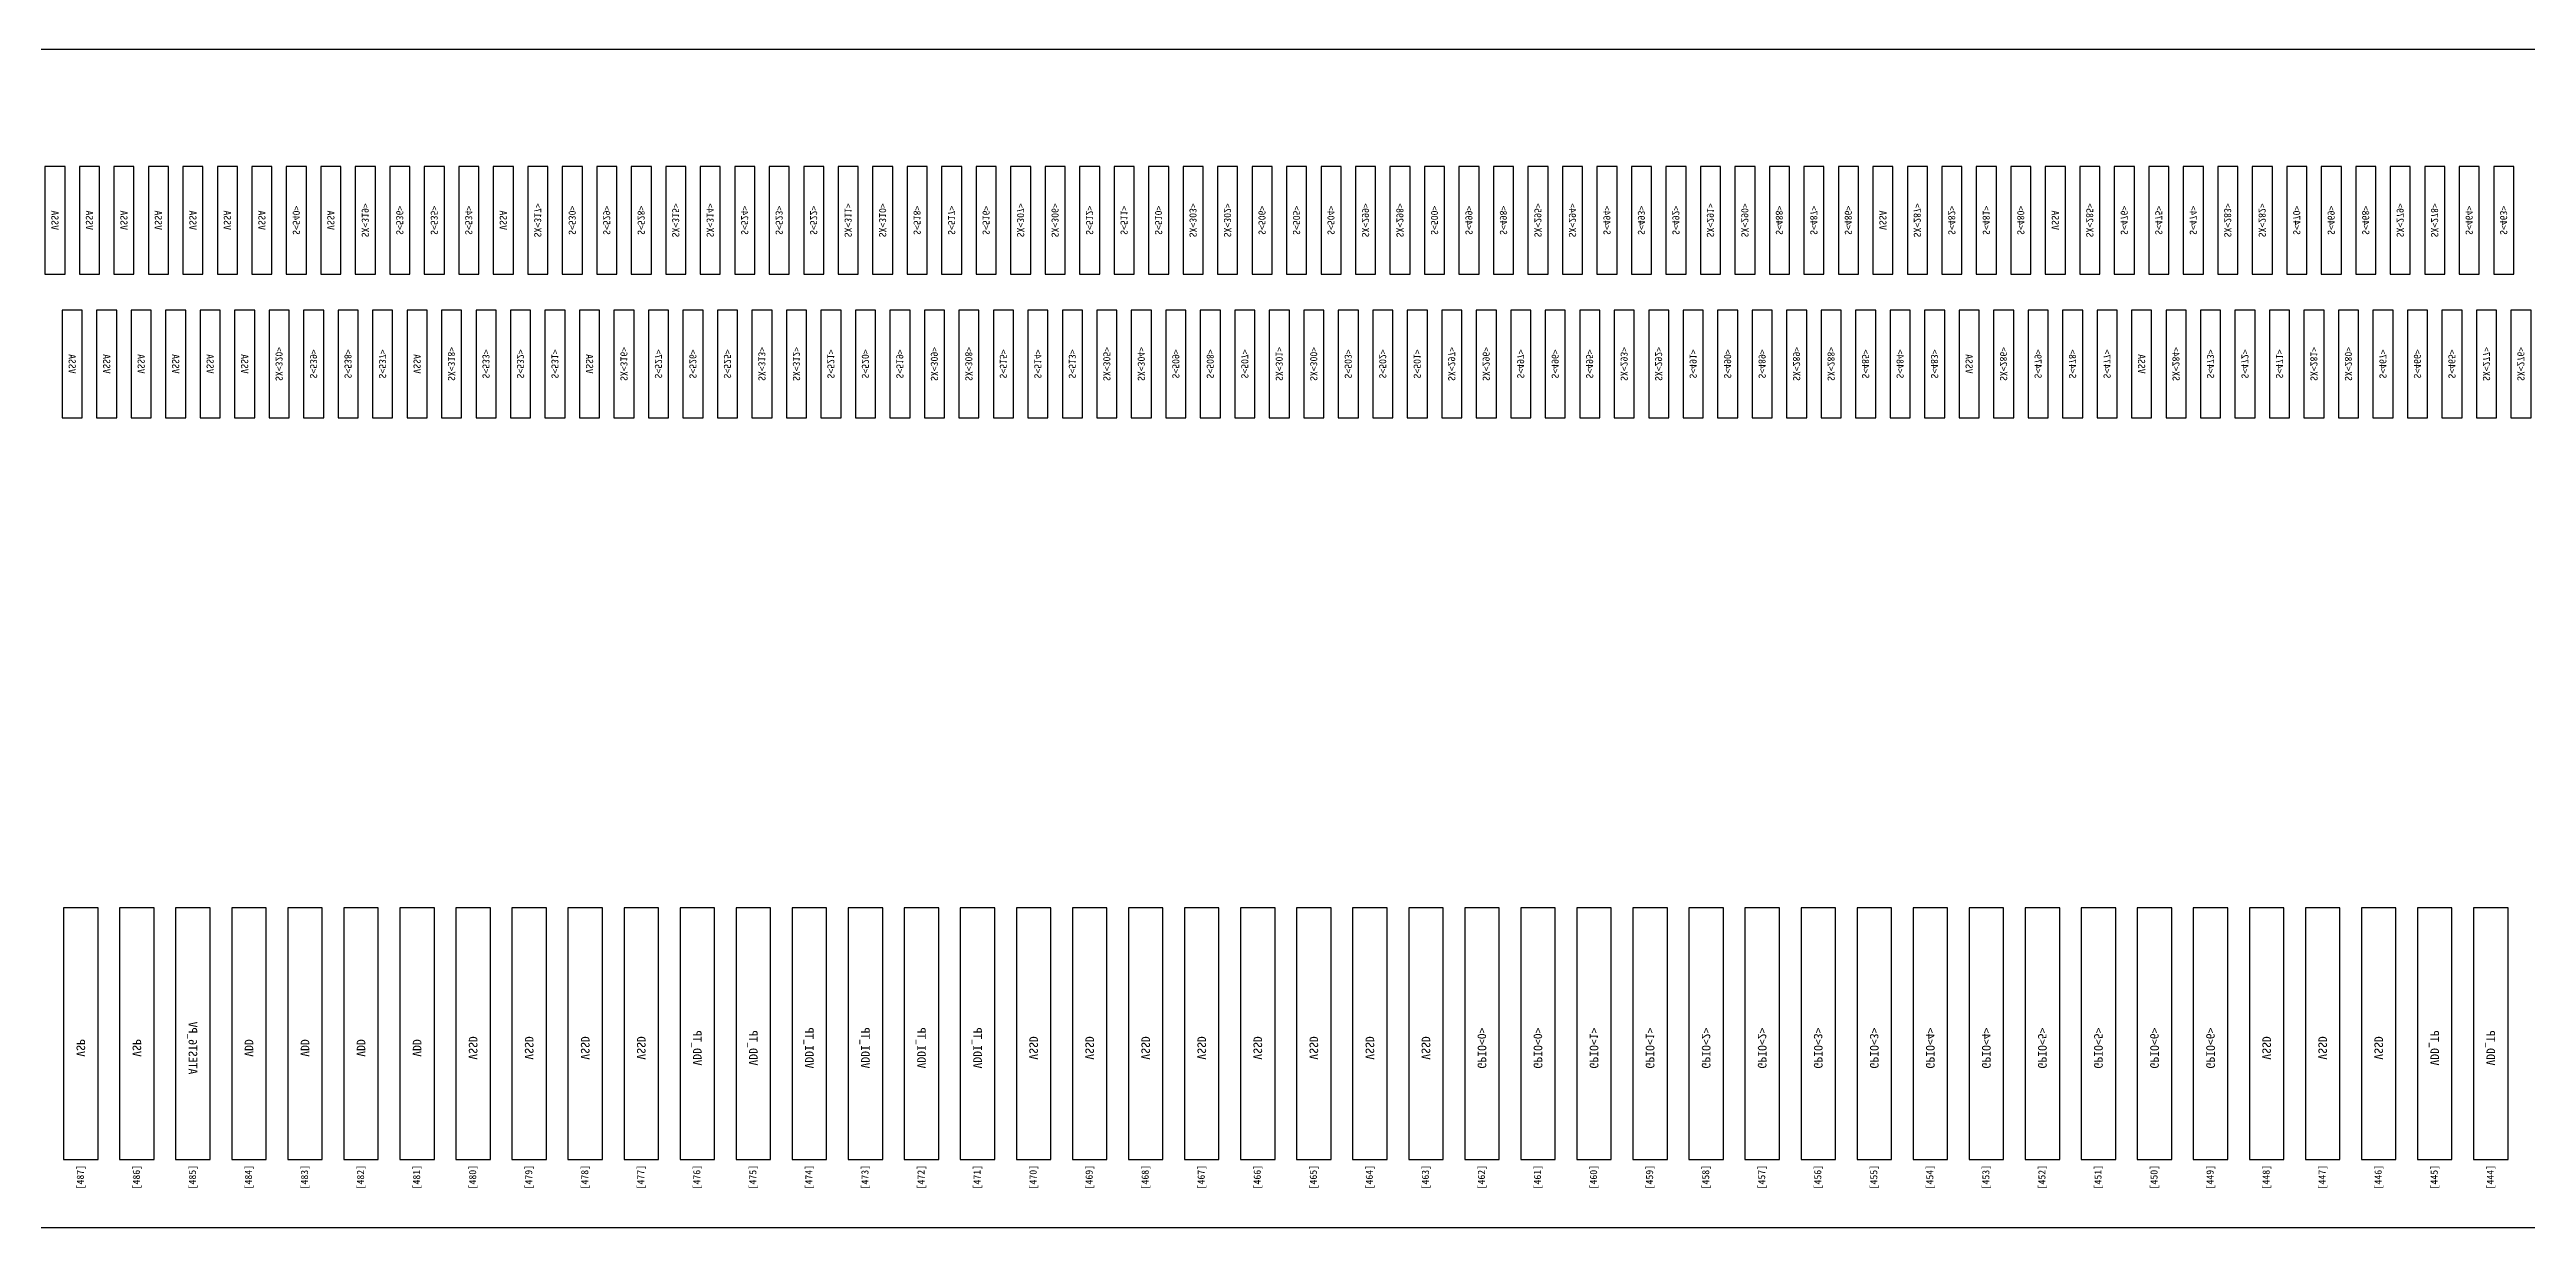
# Model space of a CAD drawing. Header units: millimetres. Extents: x 7349 to 7879, y -734 to -358.
# Drawn here: x 7444.117 to 7445.841, y -524.701 to -523.881 of the extents above; entities that cross this region are included whole.
import ezdxf
from ezdxf.enums import TextEntityAlignment as Align

# ---------------------------------------------------------------- set-up
doc = ezdxf.new("R2010")
doc.units = ezdxf.units.MM
doc.layers.add('标 注', color=3, linetype='Continuous')

# ---------------------------------------------------------------- blocks, each defined once
blk = doc.blocks.new('LCD')
at = {"color": 6}
for points in [[(7384.9624, -537.3052), (7409.9624, -537.3052), (7409.9624, -536.4852), (7384.9624, -536.4852)], [(7390.8854, -536.6415), (7390.8994, -536.6415), (7390.8994, -536.5665), (7390.8854, -536.5665)], [(7390.9094, -536.6415), (7390.9234, -536.6415), (7390.9234, -536.5665), (7390.9094, -536.5665)], [(7390.9334, -536.6415), (7390.9474, -536.6415), (7390.9474, -536.5665), (7390.9334, -536.5665)], [(7390.9334, -536.6415), (7390.9474, -536.6415), (7390.9474, -536.5665), (7390.9334, -536.5665)], [(7390.9574, -536.6415), (7390.9714, -536.6415), (7390.9714, -536.5665), (7390.9574, -536.5665)], [(7390.9814, -536.6415), (7390.9954, -536.6415), (7390.9954, -536.5665), (7390.9814, -536.5665)], [(7391.0054, -536.6415), (7391.0194, -536.6415), (7391.0194, -536.5665), (7391.0054, -536.5665)], [(7391.0054, -536.6415), (7391.0194, -536.6415), (7391.0194, -536.5665), (7391.0054, -536.5665)], [(7391.0294, -536.6415), (7391.0434, -536.6415), (7391.0434, -536.5665), (7391.0294, -536.5665)], [(7391.0534, -536.6415), (7391.0674, -536.6415), (7391.0674, -536.5665), (7391.0534, -536.5665)], [(7391.0534, -536.6415), (7391.0674, -536.6415), (7391.0674, -536.5665), (7391.0534, -536.5665)], [(7391.0774, -536.6415), (7391.0914, -536.6415), (7391.0914, -536.5665), (7391.0774, -536.5665)], [(7391.0774, -536.6415), (7391.0914, -536.6415), (7391.0914, -536.5665), (7391.0774, -536.5665)], [(7391.1014, -536.6415), (7391.1154, -536.6415), (7391.1154, -536.5665), (7391.1014, -536.5665)], [(7391.1014, -536.6415), (7391.1154, -536.6415), (7391.1154, -536.5665), (7391.1014, -536.5665)], [(7391.1254, -536.6415), (7391.1394, -536.6415), (7391.1394, -536.5665), (7391.1254, -536.5665)], [(7391.1254, -536.6415), (7391.1394, -536.6415), (7391.1394, -536.5665), (7391.1254, -536.5665)], [(7391.1494, -536.6415), (7391.1634, -536.6415), (7391.1634, -536.5665), (7391.1494, -536.5665)], [(7391.1494, -536.6415), (7391.1634, -536.6415), (7391.1634, -536.5665), (7391.1494, -536.5665)], [(7391.1734, -536.6415), (7391.1874, -536.6415), (7391.1874, -536.5665), (7391.1734, -536.5665)], [(7391.1734, -536.6415), (7391.1874, -536.6415), (7391.1874, -536.5665), (7391.1734, -536.5665)], [(7391.1974, -536.6415), (7391.2114, -536.6415), (7391.2114, -536.5665), (7391.1974, -536.5665)], [(7391.1974, -536.6415), (7391.2114, -536.6415), (7391.2114, -536.5665), (7391.1974, -536.5665)], [(7391.2214, -536.6415), (7391.2354, -536.6415), (7391.2354, -536.5665), (7391.2214, -536.5665)], [(7391.2214, -536.6415), (7391.2354, -536.6415), (7391.2354, -536.5665), (7391.2214, -536.5665)], [(7391.2454, -536.6415), (7391.2594, -536.6415), (7391.2594, -536.5665), (7391.2454, -536.5665)], [(7391.2454, -536.6415), (7391.2594, -536.6415), (7391.2594, -536.5665), (7391.2454, -536.5665)], [(7391.2694, -536.6415), (7391.2834, -536.6415), (7391.2834, -536.5665), (7391.2694, -536.5665)], [(7391.2694, -536.6415), (7391.2834, -536.6415), (7391.2834, -536.5665), (7391.2694, -536.5665)], [(7391.2934, -536.6415), (7391.3074, -536.6415), (7391.3074, -536.5665), (7391.2934, -536.5665)], [(7391.2934, -536.6415), (7391.3074, -536.6415), (7391.3074, -536.5665), (7391.2934, -536.5665)], [(7391.3174, -536.6415), (7391.3314, -536.6415), (7391.3314, -536.5665), (7391.3174, -536.5665)], [(7391.3174, -536.6415), (7391.3314, -536.6415), (7391.3314, -536.5665), (7391.3174, -536.5665)], [(7391.3414, -536.6415), (7391.3554, -536.6415), (7391.3554, -536.5665), (7391.3414, -536.5665)], [(7391.3414, -536.6415), (7391.3554, -536.6415), (7391.3554, -536.5665), (7391.3414, -536.5665)], [(7391.3654, -536.6415), (7391.3794, -536.6415), (7391.3794, -536.5665), (7391.3654, -536.5665)], [(7391.3654, -536.6415), (7391.3794, -536.6415), (7391.3794, -536.5665), (7391.3654, -536.5665)], [(7391.3894, -536.6415), (7391.4034, -536.6415), (7391.4034, -536.5665), (7391.3894, -536.5665)], [(7391.3894, -536.6415), (7391.4034, -536.6415), (7391.4034, -536.5665), (7391.3894, -536.5665)], [(7391.4134, -536.6415), (7391.4274, -536.6415), (7391.4274, -536.5665), (7391.4134, -536.5665)], [(7391.4134, -536.6415), (7391.4274, -536.6415), (7391.4274, -536.5665), (7391.4134, -536.5665)], [(7391.4374, -536.6415), (7391.4514, -536.6415), (7391.4514, -536.5665), (7391.4374, -536.5665)], [(7391.4374, -536.6415), (7391.4514, -536.6415), (7391.4514, -536.5665), (7391.4374, -536.5665)], [(7391.4614, -536.6415), (7391.4754, -536.6415), (7391.4754, -536.5665), (7391.4614, -536.5665)], [(7391.4614, -536.6415), (7391.4754, -536.6415), (7391.4754, -536.5665), (7391.4614, -536.5665)], [(7391.4854, -536.6415), (7391.4994, -536.6415), (7391.4994, -536.5665), (7391.4854, -536.5665)], [(7391.4854, -536.6415), (7391.4994, -536.6415), (7391.4994, -536.5665), (7391.4854, -536.5665)], [(7391.5094, -536.6415), (7391.5234, -536.6415), (7391.5234, -536.5665), (7391.5094, -536.5665)], [(7391.5094, -536.6415), (7391.5234, -536.6415), (7391.5234, -536.5665), (7391.5094, -536.5665)], [(7391.5334, -536.6415), (7391.5474, -536.6415), (7391.5474, -536.5665), (7391.5334, -536.5665)], [(7391.5334, -536.6415), (7391.5474, -536.6415), (7391.5474, -536.5665), (7391.5334, -536.5665)], [(7391.5574, -536.6415), (7391.5714, -536.6415), (7391.5714, -536.5665), (7391.5574, -536.5665)], [(7391.5574, -536.6415), (7391.5714, -536.6415), (7391.5714, -536.5665), (7391.5574, -536.5665)], [(7391.5814, -536.6415), (7391.5954, -536.6415), (7391.5954, -536.5665), (7391.5814, -536.5665)], [(7391.5814, -536.6415), (7391.5954, -536.6415), (7391.5954, -536.5665), (7391.5814, -536.5665)], [(7391.6054, -536.6415), (7391.6194, -536.6415), (7391.6194, -536.5665), (7391.6054, -536.5665)], [(7391.6054, -536.6415), (7391.6194, -536.6415), (7391.6194, -536.5665), (7391.6054, -536.5665)], [(7391.6294, -536.6415), (7391.6434, -536.6415), (7391.6434, -536.5665), (7391.6294, -536.5665)], [(7391.6294, -536.6415), (7391.6434, -536.6415), (7391.6434, -536.5665), (7391.6294, -536.5665)], [(7391.6534, -536.6415), (7391.6674, -536.6415), (7391.6674, -536.5665), (7391.6534, -536.5665)], [(7391.6534, -536.6415), (7391.6674, -536.6415), (7391.6674, -536.5665), (7391.6534, -536.5665)], [(7391.6774, -536.6415), (7391.6914, -536.6415), (7391.6914, -536.5665), (7391.6774, -536.5665)], [(7391.6774, -536.6415), (7391.6914, -536.6415), (7391.6914, -536.5665), (7391.6774, -536.5665)], [(7391.7014, -536.6415), (7391.7154, -536.6415), (7391.7154, -536.5665), (7391.7014, -536.5665)], [(7391.7014, -536.6415), (7391.7154, -536.6415), (7391.7154, -536.5665), (7391.7014, -536.5665)], [(7391.7254, -536.6415), (7391.7394, -536.6415), (7391.7394, -536.5665), (7391.7254, -536.5665)], [(7391.7254, -536.6415), (7391.7394, -536.6415), (7391.7394, -536.5665), (7391.7254, -536.5665)], [(7391.7494, -536.6415), (7391.7634, -536.6415), (7391.7634, -536.5665), (7391.7494, -536.5665)], [(7391.7494, -536.6415), (7391.7634, -536.6415), (7391.7634, -536.5665), (7391.7494, -536.5665)], [(7391.7734, -536.6415), (7391.7874, -536.6415), (7391.7874, -536.5665), (7391.7734, -536.5665)], [(7391.7734, -536.6415), (7391.7874, -536.6415), (7391.7874, -536.5665), (7391.7734, -536.5665)], [(7391.7974, -536.6415), (7391.8114, -536.6415), (7391.8114, -536.5665), (7391.7974, -536.5665)], [(7391.7974, -536.6415), (7391.8114, -536.6415), (7391.8114, -536.5665), (7391.7974, -536.5665)], [(7391.8214, -536.6415), (7391.8354, -536.6415), (7391.8354, -536.5665), (7391.8214, -536.5665)], [(7391.8214, -536.6415), (7391.8354, -536.6415), (7391.8354, -536.5665), (7391.8214, -536.5665)], [(7391.8454, -536.6415), (7391.8594, -536.6415), (7391.8594, -536.5665), (7391.8454, -536.5665)], [(7391.8454, -536.6415), (7391.8594, -536.6415), (7391.8594, -536.5665), (7391.8454, -536.5665)], [(7391.8694, -536.6415), (7391.8834, -536.6415), (7391.8834, -536.5665), (7391.8694, -536.5665)], [(7391.8694, -536.6415), (7391.8834, -536.6415), (7391.8834, -536.5665), (7391.8694, -536.5665)], [(7391.8934, -536.6415), (7391.9074, -536.6415), (7391.9074, -536.5665), (7391.8934, -536.5665)], [(7391.8934, -536.6415), (7391.9074, -536.6415), (7391.9074, -536.5665), (7391.8934, -536.5665)], [(7391.9174, -536.6415), (7391.9314, -536.6415), (7391.9314, -536.5665), (7391.9174, -536.5665)], [(7391.9174, -536.6415), (7391.9314, -536.6415), (7391.9314, -536.5665), (7391.9174, -536.5665)], [(7391.9414, -536.6415), (7391.9554, -536.6415), (7391.9554, -536.5665), (7391.9414, -536.5665)], [(7391.9414, -536.6415), (7391.9554, -536.6415), (7391.9554, -536.5665), (7391.9414, -536.5665)], [(7391.9654, -536.6415), (7391.9794, -536.6415), (7391.9794, -536.5665), (7391.9654, -536.5665)], [(7391.9654, -536.6415), (7391.9794, -536.6415), (7391.9794, -536.5665), (7391.9654, -536.5665)], [(7391.9894, -536.6415), (7392.0034, -536.6415), (7392.0034, -536.5665), (7391.9894, -536.5665)], [(7391.9894, -536.6415), (7392.0034, -536.6415), (7392.0034, -536.5665), (7391.9894, -536.5665)], [(7392.0134, -536.6415), (7392.0274, -536.6415), (7392.0274, -536.5665), (7392.0134, -536.5665)], [(7392.0134, -536.6415), (7392.0274, -536.6415), (7392.0274, -536.5665), (7392.0134, -536.5665)], [(7392.0374, -536.6415), (7392.0514, -536.6415), (7392.0514, -536.5665), (7392.0374, -536.5665)], [(7392.0374, -536.6415), (7392.0514, -536.6415), (7392.0514, -536.5665), (7392.0374, -536.5665)], [(7392.0614, -536.6415), (7392.0754, -536.6415), (7392.0754, -536.5665), (7392.0614, -536.5665)], [(7392.0614, -536.6415), (7392.0754, -536.6415), (7392.0754, -536.5665), (7392.0614, -536.5665)], [(7392.0854, -536.6415), (7392.0994, -536.6415), (7392.0994, -536.5665), (7392.0854, -536.5665)], [(7392.0854, -536.6415), (7392.0994, -536.6415), (7392.0994, -536.5665), (7392.0854, -536.5665)], [(7392.1094, -536.6415), (7392.1234, -536.6415), (7392.1234, -536.5665), (7392.1094, -536.5665)], [(7392.1094, -536.6415), (7392.1234, -536.6415), (7392.1234, -536.5665), (7392.1094, -536.5665)], [(7392.1334, -536.6415), (7392.1474, -536.6415), (7392.1474, -536.5665), (7392.1334, -536.5665)], [(7392.1334, -536.6415), (7392.1474, -536.6415), (7392.1474, -536.5665), (7392.1334, -536.5665)], [(7392.1574, -536.6415), (7392.1714, -536.6415), (7392.1714, -536.5665), (7392.1574, -536.5665)], [(7392.1574, -536.6415), (7392.1714, -536.6415), (7392.1714, -536.5665), (7392.1574, -536.5665)], [(7392.1814, -536.6415), (7392.1954, -536.6415), (7392.1954, -536.5665), (7392.1814, -536.5665)], [(7392.1814, -536.6415), (7392.1954, -536.6415), (7392.1954, -536.5665), (7392.1814, -536.5665)], [(7392.2054, -536.6415), (7392.2194, -536.6415), (7392.2194, -536.5665), (7392.2054, -536.5665)], [(7392.2054, -536.6415), (7392.2194, -536.6415), (7392.2194, -536.5665), (7392.2054, -536.5665)], [(7392.2294, -536.6415), (7392.2434, -536.6415), (7392.2434, -536.5665), (7392.2294, -536.5665)], [(7392.2294, -536.6415), (7392.2434, -536.6415), (7392.2434, -536.5665), (7392.2294, -536.5665)], [(7392.2534, -536.6415), (7392.2674, -536.6415), (7392.2674, -536.5665), (7392.2534, -536.5665)], [(7392.2534, -536.6415), (7392.2674, -536.6415), (7392.2674, -536.5665), (7392.2534, -536.5665)], [(7392.2774, -536.6415), (7392.2914, -536.6415), (7392.2914, -536.5665), (7392.2774, -536.5665)], [(7392.2774, -536.6415), (7392.2914, -536.6415), (7392.2914, -536.5665), (7392.2774, -536.5665)], [(7392.3014, -536.6415), (7392.3154, -536.6415), (7392.3154, -536.5665), (7392.3014, -536.5665)], [(7392.3014, -536.6415), (7392.3154, -536.6415), (7392.3154, -536.5665), (7392.3014, -536.5665)], [(7392.3254, -536.6415), (7392.3394, -536.6415), (7392.3394, -536.5665), (7392.3254, -536.5665)], [(7392.3254, -536.6415), (7392.3394, -536.6415), (7392.3394, -536.5665), (7392.3254, -536.5665)], [(7392.3494, -536.6415), (7392.3634, -536.6415), (7392.3634, -536.5665), (7392.3494, -536.5665)], [(7392.3494, -536.6415), (7392.3634, -536.6415), (7392.3634, -536.5665), (7392.3494, -536.5665)], [(7392.3734, -536.6415), (7392.3874, -536.6415), (7392.3874, -536.5665), (7392.3734, -536.5665)], [(7392.3734, -536.6415), (7392.3874, -536.6415), (7392.3874, -536.5665), (7392.3734, -536.5665)], [(7392.3974, -536.6415), (7392.4114, -536.6415), (7392.4114, -536.5665), (7392.3974, -536.5665)], [(7392.3974, -536.6415), (7392.4114, -536.6415), (7392.4114, -536.5665), (7392.3974, -536.5665)], [(7392.4214, -536.6415), (7392.4354, -536.6415), (7392.4354, -536.5665), (7392.4214, -536.5665)], [(7392.4214, -536.6415), (7392.4354, -536.6415), (7392.4354, -536.5665), (7392.4214, -536.5665)], [(7392.4454, -536.6415), (7392.4594, -536.6415), (7392.4594, -536.5665), (7392.4454, -536.5665)], [(7392.4454, -536.6415), (7392.4594, -536.6415), (7392.4594, -536.5665), (7392.4454, -536.5665)], [(7392.4694, -536.6415), (7392.4834, -536.6415), (7392.4834, -536.5665), (7392.4694, -536.5665)], [(7392.4694, -536.6415), (7392.4834, -536.6415), (7392.4834, -536.5665), (7392.4694, -536.5665)], [(7392.4934, -536.6415), (7392.5074, -536.6415), (7392.5074, -536.5665), (7392.4934, -536.5665)], [(7392.4934, -536.6415), (7392.5074, -536.6415), (7392.5074, -536.5665), (7392.4934, -536.5665)], [(7392.5174, -536.6415), (7392.5314, -536.6415), (7392.5314, -536.5665), (7392.5174, -536.5665)], [(7392.5174, -536.6415), (7392.5314, -536.6415), (7392.5314, -536.5665), (7392.5174, -536.5665)], [(7392.5414, -536.6415), (7392.5554, -536.6415), (7392.5554, -536.5665), (7392.5414, -536.5665)], [(7392.5414, -536.6415), (7392.5554, -536.6415), (7392.5554, -536.5665), (7392.5414, -536.5665)], [(7392.5654, -536.6415), (7392.5794, -536.6415), (7392.5794, -536.5665), (7392.5654, -536.5665)], [(7392.5654, -536.6415), (7392.5794, -536.6415), (7392.5794, -536.5665), (7392.5654, -536.5665)], [(7392.5894, -536.6415), (7392.6034, -536.6415), (7392.6034, -536.5665), (7392.5894, -536.5665)], [(7392.5894, -536.6415), (7392.6034, -536.6415), (7392.6034, -536.5665), (7392.5894, -536.5665)], [(7390.8974, -536.7415), (7390.9114, -536.7415), (7390.9114, -536.6665), (7390.8974, -536.6665)], [(7390.9214, -536.7415), (7390.9354, -536.7415), (7390.9354, -536.6665), (7390.9214, -536.6665)], [(7390.9454, -536.7415), (7390.9594, -536.7415), (7390.9594, -536.6665), (7390.9454, -536.6665)], [(7390.9454, -536.7415), (7390.9594, -536.7415), (7390.9594, -536.6665), (7390.9454, -536.6665)], [(7390.9694, -536.7415), (7390.9834, -536.7415), (7390.9834, -536.6665), (7390.9694, -536.6665)], [(7390.9934, -536.7415), (7391.0074, -536.7415), (7391.0074, -536.6665), (7390.9934, -536.6665)], [(7391.0174, -536.7415), (7391.0314, -536.7415), (7391.0314, -536.6665), (7391.0174, -536.6665)], [(7391.0174, -536.7415), (7391.0314, -536.7415), (7391.0314, -536.6665), (7391.0174, -536.6665)], [(7391.0414, -536.7415), (7391.0554, -536.7415), (7391.0554, -536.6665), (7391.0414, -536.6665)], [(7391.0414, -536.7415), (7391.0554, -536.7415), (7391.0554, -536.6665), (7391.0414, -536.6665)], [(7391.0654, -536.7415), (7391.0794, -536.7415), (7391.0794, -536.6665), (7391.0654, -536.6665)], [(7391.0654, -536.7415), (7391.0794, -536.7415), (7391.0794, -536.6665), (7391.0654, -536.6665)], [(7391.0894, -536.7415), (7391.1034, -536.7415), (7391.1034, -536.6665), (7391.0894, -536.6665)], [(7391.0894, -536.7415), (7391.1034, -536.7415), (7391.1034, -536.6665), (7391.0894, -536.6665)], [(7391.1134, -536.7415), (7391.1274, -536.7415), (7391.1274, -536.6665), (7391.1134, -536.6665)], [(7391.1134, -536.7415), (7391.1274, -536.7415), (7391.1274, -536.6665), (7391.1134, -536.6665)], [(7391.1374, -536.7415), (7391.1514, -536.7415), (7391.1514, -536.6665), (7391.1374, -536.6665)], [(7391.1374, -536.7415), (7391.1514, -536.7415), (7391.1514, -536.6665), (7391.1374, -536.6665)], [(7391.1614, -536.7415), (7391.1754, -536.7415), (7391.1754, -536.6665), (7391.1614, -536.6665)], [(7391.1614, -536.7415), (7391.1754, -536.7415), (7391.1754, -536.6665), (7391.1614, -536.6665)], [(7391.1854, -536.7415), (7391.1994, -536.7415), (7391.1994, -536.6665), (7391.1854, -536.6665)], [(7391.1854, -536.7415), (7391.1994, -536.7415), (7391.1994, -536.6665), (7391.1854, -536.6665)], [(7391.2094, -536.7415), (7391.2234, -536.7415), (7391.2234, -536.6665), (7391.2094, -536.6665)], [(7391.2094, -536.7415), (7391.2234, -536.7415), (7391.2234, -536.6665), (7391.2094, -536.6665)], [(7391.2334, -536.7415), (7391.2474, -536.7415), (7391.2474, -536.6665), (7391.2334, -536.6665)], [(7391.2334, -536.7415), (7391.2474, -536.7415), (7391.2474, -536.6665), (7391.2334, -536.6665)], [(7391.2574, -536.7415), (7391.2714, -536.7415), (7391.2714, -536.6665), (7391.2574, -536.6665)], [(7391.2574, -536.7415), (7391.2714, -536.7415), (7391.2714, -536.6665), (7391.2574, -536.6665)], [(7391.2814, -536.7415), (7391.2954, -536.7415), (7391.2954, -536.6665), (7391.2814, -536.6665)], [(7391.2814, -536.7415), (7391.2954, -536.7415), (7391.2954, -536.6665), (7391.2814, -536.6665)], [(7391.3054, -536.7415), (7391.3194, -536.7415), (7391.3194, -536.6665), (7391.3054, -536.6665)], [(7391.3054, -536.7415), (7391.3194, -536.7415), (7391.3194, -536.6665), (7391.3054, -536.6665)], [(7391.3294, -536.7415), (7391.3434, -536.7415), (7391.3434, -536.6665), (7391.3294, -536.6665)], [(7391.3294, -536.7415), (7391.3434, -536.7415), (7391.3434, -536.6665), (7391.3294, -536.6665)], [(7391.3534, -536.7415), (7391.3674, -536.7415), (7391.3674, -536.6665), (7391.3534, -536.6665)], [(7391.3534, -536.7415), (7391.3674, -536.7415), (7391.3674, -536.6665), (7391.3534, -536.6665)], [(7391.3774, -536.7415), (7391.3914, -536.7415), (7391.3914, -536.6665), (7391.3774, -536.6665)], [(7391.3774, -536.7415), (7391.3914, -536.7415), (7391.3914, -536.6665), (7391.3774, -536.6665)], [(7391.4014, -536.7415), (7391.4154, -536.7415), (7391.4154, -536.6665), (7391.4014, -536.6665)], [(7391.4014, -536.7415), (7391.4154, -536.7415), (7391.4154, -536.6665), (7391.4014, -536.6665)], [(7391.4254, -536.7415), (7391.4394, -536.7415), (7391.4394, -536.6665), (7391.4254, -536.6665)], [(7391.4254, -536.7415), (7391.4394, -536.7415), (7391.4394, -536.6665), (7391.4254, -536.6665)], [(7391.4494, -536.7415), (7391.4634, -536.7415), (7391.4634, -536.6665), (7391.4494, -536.6665)], [(7391.4494, -536.7415), (7391.4634, -536.7415), (7391.4634, -536.6665), (7391.4494, -536.6665)], [(7391.4734, -536.7415), (7391.4874, -536.7415), (7391.4874, -536.6665), (7391.4734, -536.6665)], [(7391.4734, -536.7415), (7391.4874, -536.7415), (7391.4874, -536.6665), (7391.4734, -536.6665)], [(7391.4974, -536.7415), (7391.5114, -536.7415), (7391.5114, -536.6665), (7391.4974, -536.6665)], [(7391.4974, -536.7415), (7391.5114, -536.7415), (7391.5114, -536.6665), (7391.4974, -536.6665)], [(7391.5214, -536.7415), (7391.5354, -536.7415), (7391.5354, -536.6665), (7391.5214, -536.6665)], [(7391.5214, -536.7415), (7391.5354, -536.7415), (7391.5354, -536.6665), (7391.5214, -536.6665)], [(7391.5454, -536.7415), (7391.5594, -536.7415), (7391.5594, -536.6665), (7391.5454, -536.6665)], [(7391.5454, -536.7415), (7391.5594, -536.7415), (7391.5594, -536.6665), (7391.5454, -536.6665)], [(7391.5694, -536.7415), (7391.5834, -536.7415), (7391.5834, -536.6665), (7391.5694, -536.6665)], [(7391.5694, -536.7415), (7391.5834, -536.7415), (7391.5834, -536.6665), (7391.5694, -536.6665)], [(7391.5934, -536.7415), (7391.6074, -536.7415), (7391.6074, -536.6665), (7391.5934, -536.6665)], [(7391.5934, -536.7415), (7391.6074, -536.7415), (7391.6074, -536.6665), (7391.5934, -536.6665)], [(7391.6174, -536.7415), (7391.6314, -536.7415), (7391.6314, -536.6665), (7391.6174, -536.6665)], [(7391.6174, -536.7415), (7391.6314, -536.7415), (7391.6314, -536.6665), (7391.6174, -536.6665)], [(7391.6414, -536.7415), (7391.6554, -536.7415), (7391.6554, -536.6665), (7391.6414, -536.6665)], [(7391.6414, -536.7415), (7391.6554, -536.7415), (7391.6554, -536.6665), (7391.6414, -536.6665)], [(7391.6654, -536.7415), (7391.6794, -536.7415), (7391.6794, -536.6665), (7391.6654, -536.6665)], [(7391.6654, -536.7415), (7391.6794, -536.7415), (7391.6794, -536.6665), (7391.6654, -536.6665)], [(7391.6894, -536.7415), (7391.7034, -536.7415), (7391.7034, -536.6665), (7391.6894, -536.6665)], [(7391.6894, -536.7415), (7391.7034, -536.7415), (7391.7034, -536.6665), (7391.6894, -536.6665)], [(7391.7134, -536.7415), (7391.7274, -536.7415), (7391.7274, -536.6665), (7391.7134, -536.6665)], [(7391.7134, -536.7415), (7391.7274, -536.7415), (7391.7274, -536.6665), (7391.7134, -536.6665)], [(7391.7374, -536.7415), (7391.7514, -536.7415), (7391.7514, -536.6665), (7391.7374, -536.6665)], [(7391.7374, -536.7415), (7391.7514, -536.7415), (7391.7514, -536.6665), (7391.7374, -536.6665)], [(7391.7614, -536.7415), (7391.7754, -536.7415), (7391.7754, -536.6665), (7391.7614, -536.6665)], [(7391.7614, -536.7415), (7391.7754, -536.7415), (7391.7754, -536.6665), (7391.7614, -536.6665)], [(7391.7854, -536.7415), (7391.7994, -536.7415), (7391.7994, -536.6665), (7391.7854, -536.6665)], [(7391.7854, -536.7415), (7391.7994, -536.7415), (7391.7994, -536.6665), (7391.7854, -536.6665)], [(7391.8094, -536.7415), (7391.8234, -536.7415), (7391.8234, -536.6665), (7391.8094, -536.6665)], [(7391.8094, -536.7415), (7391.8234, -536.7415), (7391.8234, -536.6665), (7391.8094, -536.6665)], [(7391.8334, -536.7415), (7391.8474, -536.7415), (7391.8474, -536.6665), (7391.8334, -536.6665)], [(7391.8334, -536.7415), (7391.8474, -536.7415), (7391.8474, -536.6665), (7391.8334, -536.6665)], [(7391.8574, -536.7415), (7391.8714, -536.7415), (7391.8714, -536.6665), (7391.8574, -536.6665)], [(7391.8574, -536.7415), (7391.8714, -536.7415), (7391.8714, -536.6665), (7391.8574, -536.6665)], [(7391.8814, -536.7415), (7391.8954, -536.7415), (7391.8954, -536.6665), (7391.8814, -536.6665)], [(7391.8814, -536.7415), (7391.8954, -536.7415), (7391.8954, -536.6665), (7391.8814, -536.6665)], [(7391.9054, -536.7415), (7391.9194, -536.7415), (7391.9194, -536.6665), (7391.9054, -536.6665)], [(7391.9054, -536.7415), (7391.9194, -536.7415), (7391.9194, -536.6665), (7391.9054, -536.6665)], [(7391.9294, -536.7415), (7391.9434, -536.7415), (7391.9434, -536.6665), (7391.9294, -536.6665)], [(7391.9294, -536.7415), (7391.9434, -536.7415), (7391.9434, -536.6665), (7391.9294, -536.6665)], [(7391.9534, -536.7415), (7391.9674, -536.7415), (7391.9674, -536.6665), (7391.9534, -536.6665)], [(7391.9534, -536.7415), (7391.9674, -536.7415), (7391.9674, -536.6665), (7391.9534, -536.6665)], [(7391.9774, -536.7415), (7391.9914, -536.7415), (7391.9914, -536.6665), (7391.9774, -536.6665)], [(7391.9774, -536.7415), (7391.9914, -536.7415), (7391.9914, -536.6665), (7391.9774, -536.6665)], [(7392.0014, -536.7415), (7392.0154, -536.7415), (7392.0154, -536.6665), (7392.0014, -536.6665)], [(7392.0014, -536.7415), (7392.0154, -536.7415), (7392.0154, -536.6665), (7392.0014, -536.6665)], [(7392.0254, -536.7415), (7392.0394, -536.7415), (7392.0394, -536.6665), (7392.0254, -536.6665)], [(7392.0254, -536.7415), (7392.0394, -536.7415), (7392.0394, -536.6665), (7392.0254, -536.6665)], [(7392.0494, -536.7415), (7392.0634, -536.7415), (7392.0634, -536.6665), (7392.0494, -536.6665)], [(7392.0494, -536.7415), (7392.0634, -536.7415), (7392.0634, -536.6665), (7392.0494, -536.6665)], [(7392.0734, -536.7415), (7392.0874, -536.7415), (7392.0874, -536.6665), (7392.0734, -536.6665)], [(7392.0734, -536.7415), (7392.0874, -536.7415), (7392.0874, -536.6665), (7392.0734, -536.6665)], [(7392.0974, -536.7415), (7392.1114, -536.7415), (7392.1114, -536.6665), (7392.0974, -536.6665)], [(7392.0974, -536.7415), (7392.1114, -536.7415), (7392.1114, -536.6665), (7392.0974, -536.6665)], [(7392.1214, -536.7415), (7392.1354, -536.7415), (7392.1354, -536.6665), (7392.1214, -536.6665)], [(7392.1214, -536.7415), (7392.1354, -536.7415), (7392.1354, -536.6665), (7392.1214, -536.6665)], [(7392.1454, -536.7415), (7392.1594, -536.7415), (7392.1594, -536.6665), (7392.1454, -536.6665)], [(7392.1454, -536.7415), (7392.1594, -536.7415), (7392.1594, -536.6665), (7392.1454, -536.6665)], [(7392.1694, -536.7415), (7392.1834, -536.7415), (7392.1834, -536.6665), (7392.1694, -536.6665)], [(7392.1694, -536.7415), (7392.1834, -536.7415), (7392.1834, -536.6665), (7392.1694, -536.6665)], [(7392.1934, -536.7415), (7392.2074, -536.7415), (7392.2074, -536.6665), (7392.1934, -536.6665)], [(7392.1934, -536.7415), (7392.2074, -536.7415), (7392.2074, -536.6665), (7392.1934, -536.6665)], [(7392.2174, -536.7415), (7392.2314, -536.7415), (7392.2314, -536.6665), (7392.2174, -536.6665)], [(7392.2174, -536.7415), (7392.2314, -536.7415), (7392.2314, -536.6665), (7392.2174, -536.6665)], [(7392.2414, -536.7415), (7392.2554, -536.7415), (7392.2554, -536.6665), (7392.2414, -536.6665)], [(7392.2414, -536.7415), (7392.2554, -536.7415), (7392.2554, -536.6665), (7392.2414, -536.6665)], [(7392.2654, -536.7415), (7392.2794, -536.7415), (7392.2794, -536.6665), (7392.2654, -536.6665)], [(7392.2654, -536.7415), (7392.2794, -536.7415), (7392.2794, -536.6665), (7392.2654, -536.6665)], [(7392.2894, -536.7415), (7392.3034, -536.7415), (7392.3034, -536.6665), (7392.2894, -536.6665)], [(7392.2894, -536.7415), (7392.3034, -536.7415), (7392.3034, -536.6665), (7392.2894, -536.6665)], [(7392.3134, -536.7415), (7392.3274, -536.7415), (7392.3274, -536.6665), (7392.3134, -536.6665)], [(7392.3134, -536.7415), (7392.3274, -536.7415), (7392.3274, -536.6665), (7392.3134, -536.6665)], [(7392.3374, -536.7415), (7392.3514, -536.7415), (7392.3514, -536.6665), (7392.3374, -536.6665)], [(7392.3374, -536.7415), (7392.3514, -536.7415), (7392.3514, -536.6665), (7392.3374, -536.6665)], [(7392.3614, -536.7415), (7392.3754, -536.7415), (7392.3754, -536.6665), (7392.3614, -536.6665)], [(7392.3614, -536.7415), (7392.3754, -536.7415), (7392.3754, -536.6665), (7392.3614, -536.6665)], [(7392.3854, -536.7415), (7392.3994, -536.7415), (7392.3994, -536.6665), (7392.3854, -536.6665)], [(7392.3854, -536.7415), (7392.3994, -536.7415), (7392.3994, -536.6665), (7392.3854, -536.6665)], [(7392.4094, -536.7415), (7392.4234, -536.7415), (7392.4234, -536.6665), (7392.4094, -536.6665)], [(7392.4094, -536.7415), (7392.4234, -536.7415), (7392.4234, -536.6665), (7392.4094, -536.6665)], [(7392.4334, -536.7415), (7392.4474, -536.7415), (7392.4474, -536.6665), (7392.4334, -536.6665)], [(7392.4334, -536.7415), (7392.4474, -536.7415), (7392.4474, -536.6665), (7392.4334, -536.6665)], [(7392.4574, -536.7415), (7392.4714, -536.7415), (7392.4714, -536.6665), (7392.4574, -536.6665)], [(7392.4574, -536.7415), (7392.4714, -536.7415), (7392.4714, -536.6665), (7392.4574, -536.6665)], [(7392.4814, -536.7415), (7392.4954, -536.7415), (7392.4954, -536.6665), (7392.4814, -536.6665)], [(7392.4814, -536.7415), (7392.4954, -536.7415), (7392.4954, -536.6665), (7392.4814, -536.6665)], [(7392.5054, -536.7415), (7392.5194, -536.7415), (7392.5194, -536.6665), (7392.5054, -536.6665)], [(7392.5054, -536.7415), (7392.5194, -536.7415), (7392.5194, -536.6665), (7392.5054, -536.6665)], [(7392.5294, -536.7415), (7392.5434, -536.7415), (7392.5434, -536.6665), (7392.5294, -536.6665)], [(7392.5294, -536.7415), (7392.5434, -536.7415), (7392.5434, -536.6665), (7392.5294, -536.6665)], [(7392.5534, -536.7415), (7392.5674, -536.7415), (7392.5674, -536.6665), (7392.5534, -536.6665)], [(7392.5534, -536.7415), (7392.5674, -536.7415), (7392.5674, -536.6665), (7392.5534, -536.6665)], [(7392.5774, -536.7415), (7392.5914, -536.7415), (7392.5914, -536.6665), (7392.5774, -536.6665)], [(7392.5774, -536.7415), (7392.5914, -536.7415), (7392.5914, -536.6665), (7392.5774, -536.6665)], [(7392.6014, -536.7415), (7392.6154, -536.7415), (7392.6154, -536.6665), (7392.6014, -536.6665)], [(7392.6014, -536.7415), (7392.6154, -536.7415), (7392.6154, -536.6665), (7392.6014, -536.6665)], [(7390.8984, -537.2577), (7390.9224, -537.2577), (7390.9224, -537.0827), (7390.8984, -537.0827)], [(7390.8984, -537.2577), (7390.9224, -537.2577), (7390.9224, -537.0827), (7390.8984, -537.0827)], [(7390.9374, -537.2577), (7390.9614, -537.2577), (7390.9614, -537.0827), (7390.9374, -537.0827)], [(7390.9374, -537.2577), (7390.9614, -537.2577), (7390.9614, -537.0827), (7390.9374, -537.0827)], [(7390.9764, -537.2577), (7391.0004, -537.2577), (7391.0004, -537.0827), (7390.9764, -537.0827)], [(7390.9764, -537.2577), (7391.0004, -537.2577), (7391.0004, -537.0827), (7390.9764, -537.0827)], [(7391.0154, -537.2577), (7391.0394, -537.2577), (7391.0394, -537.0827), (7391.0154, -537.0827)], [(7391.0154, -537.2577), (7391.0394, -537.2577), (7391.0394, -537.0827), (7391.0154, -537.0827)], [(7391.0544, -537.2577), (7391.0784, -537.2577), (7391.0784, -537.0827), (7391.0544, -537.0827)], [(7391.0544, -537.2577), (7391.0784, -537.2577), (7391.0784, -537.0827), (7391.0544, -537.0827)], [(7391.0934, -537.2577), (7391.1174, -537.2577), (7391.1174, -537.0827), (7391.0934, -537.0827)], [(7391.0934, -537.2577), (7391.1174, -537.2577), (7391.1174, -537.0827), (7391.0934, -537.0827)], [(7391.1324, -537.2577), (7391.1564, -537.2577), (7391.1564, -537.0827), (7391.1324, -537.0827)], [(7391.1324, -537.2577), (7391.1564, -537.2577), (7391.1564, -537.0827), (7391.1324, -537.0827)], [(7391.1714, -537.2577), (7391.1954, -537.2577), (7391.1954, -537.0827), (7391.1714, -537.0827)], [(7391.1714, -537.2577), (7391.1954, -537.2577), (7391.1954, -537.0827), (7391.1714, -537.0827)], [(7391.2104, -537.2577), (7391.2344, -537.2577), (7391.2344, -537.0827), (7391.2104, -537.0827)], [(7391.2104, -537.2577), (7391.2344, -537.2577), (7391.2344, -537.0827), (7391.2104, -537.0827)], [(7391.2494, -537.2577), (7391.2734, -537.2577), (7391.2734, -537.0827), (7391.2494, -537.0827)], [(7391.2494, -537.2577), (7391.2734, -537.2577), (7391.2734, -537.0827), (7391.2494, -537.0827)], [(7391.2884, -537.2577), (7391.3124, -537.2577), (7391.3124, -537.0827), (7391.2884, -537.0827)], [(7391.2884, -537.2577), (7391.3124, -537.2577), (7391.3124, -537.0827), (7391.2884, -537.0827)], [(7391.3274, -537.2577), (7391.3514, -537.2577), (7391.3514, -537.0827), (7391.3274, -537.0827)], [(7391.3274, -537.2577), (7391.3514, -537.2577), (7391.3514, -537.0827), (7391.3274, -537.0827)], [(7391.3664, -537.2577), (7391.3904, -537.2577), (7391.3904, -537.0827), (7391.3664, -537.0827)], [(7391.3664, -537.2577), (7391.3904, -537.2577), (7391.3904, -537.0827), (7391.3664, -537.0827)], [(7391.4054, -537.2577), (7391.4294, -537.2577), (7391.4294, -537.0827), (7391.4054, -537.0827)], [(7391.4054, -537.2577), (7391.4294, -537.2577), (7391.4294, -537.0827), (7391.4054, -537.0827)], [(7391.4444, -537.2577), (7391.4684, -537.2577), (7391.4684, -537.0827), (7391.4444, -537.0827)], [(7391.4444, -537.2577), (7391.4684, -537.2577), (7391.4684, -537.0827), (7391.4444, -537.0827)], [(7391.4834, -537.2577), (7391.5074, -537.2577), (7391.5074, -537.0827), (7391.4834, -537.0827)], [(7391.4834, -537.2577), (7391.5074, -537.2577), (7391.5074, -537.0827), (7391.4834, -537.0827)], [(7391.5224, -537.2577), (7391.5464, -537.2577), (7391.5464, -537.0827), (7391.5224, -537.0827)], [(7391.5224, -537.2577), (7391.5464, -537.2577), (7391.5464, -537.0827), (7391.5224, -537.0827)], [(7391.5614, -537.2577), (7391.5854, -537.2577), (7391.5854, -537.0827), (7391.5614, -537.0827)], [(7391.5614, -537.2577), (7391.5854, -537.2577), (7391.5854, -537.0827), (7391.5614, -537.0827)], [(7391.6004, -537.2577), (7391.6244, -537.2577), (7391.6244, -537.0827), (7391.6004, -537.0827)], [(7391.6004, -537.2577), (7391.6244, -537.2577), (7391.6244, -537.0827), (7391.6004, -537.0827)], [(7391.6394, -537.2577), (7391.6634, -537.2577), (7391.6634, -537.0827), (7391.6394, -537.0827)], [(7391.6394, -537.2577), (7391.6634, -537.2577), (7391.6634, -537.0827), (7391.6394, -537.0827)], [(7391.6784, -537.2577), (7391.7024, -537.2577), (7391.7024, -537.0827), (7391.6784, -537.0827)], [(7391.6784, -537.2577), (7391.7024, -537.2577), (7391.7024, -537.0827), (7391.6784, -537.0827)], [(7391.7174, -537.2577), (7391.7414, -537.2577), (7391.7414, -537.0827), (7391.7174, -537.0827)], [(7391.7174, -537.2577), (7391.7414, -537.2577), (7391.7414, -537.0827), (7391.7174, -537.0827)], [(7391.7564, -537.2577), (7391.7804, -537.2577), (7391.7804, -537.0827), (7391.7564, -537.0827)], [(7391.7564, -537.2577), (7391.7804, -537.2577), (7391.7804, -537.0827), (7391.7564, -537.0827)], [(7391.7954, -537.2577), (7391.8194, -537.2577), (7391.8194, -537.0827), (7391.7954, -537.0827)], [(7391.7954, -537.2577), (7391.8194, -537.2577), (7391.8194, -537.0827), (7391.7954, -537.0827)], [(7391.8344, -537.2577), (7391.8584, -537.2577), (7391.8584, -537.0827), (7391.8344, -537.0827)], [(7391.8344, -537.2577), (7391.8584, -537.2577), (7391.8584, -537.0827), (7391.8344, -537.0827)], [(7391.8734, -537.2577), (7391.8974, -537.2577), (7391.8974, -537.0827), (7391.8734, -537.0827)], [(7391.8734, -537.2577), (7391.8974, -537.2577), (7391.8974, -537.0827), (7391.8734, -537.0827)], [(7391.9124, -537.2577), (7391.9364, -537.2577), (7391.9364, -537.0827), (7391.9124, -537.0827)], [(7391.9124, -537.2577), (7391.9364, -537.2577), (7391.9364, -537.0827), (7391.9124, -537.0827)], [(7391.9514, -537.2577), (7391.9754, -537.2577), (7391.9754, -537.0827), (7391.9514, -537.0827)], [(7391.9514, -537.2577), (7391.9754, -537.2577), (7391.9754, -537.0827), (7391.9514, -537.0827)], [(7391.9904, -537.2577), (7392.0144, -537.2577), (7392.0144, -537.0827), (7391.9904, -537.0827)], [(7391.9904, -537.2577), (7392.0144, -537.2577), (7392.0144, -537.0827), (7391.9904, -537.0827)], [(7392.0294, -537.2577), (7392.0534, -537.2577), (7392.0534, -537.0827), (7392.0294, -537.0827)], [(7392.0294, -537.2577), (7392.0534, -537.2577), (7392.0534, -537.0827), (7392.0294, -537.0827)], [(7392.0684, -537.2577), (7392.0924, -537.2577), (7392.0924, -537.0827), (7392.0684, -537.0827)], [(7392.0684, -537.2577), (7392.0924, -537.2577), (7392.0924, -537.0827), (7392.0684, -537.0827)], [(7392.1074, -537.2577), (7392.1314, -537.2577), (7392.1314, -537.0827), (7392.1074, -537.0827)], [(7392.1074, -537.2577), (7392.1314, -537.2577), (7392.1314, -537.0827), (7392.1074, -537.0827)], [(7392.1464, -537.2577), (7392.1704, -537.2577), (7392.1704, -537.0827), (7392.1464, -537.0827)], [(7392.1464, -537.2577), (7392.1704, -537.2577), (7392.1704, -537.0827), (7392.1464, -537.0827)], [(7392.1854, -537.2577), (7392.2094, -537.2577), (7392.2094, -537.0827), (7392.1854, -537.0827)], [(7392.1854, -537.2577), (7392.2094, -537.2577), (7392.2094, -537.0827), (7392.1854, -537.0827)], [(7392.2244, -537.2577), (7392.2484, -537.2577), (7392.2484, -537.0827), (7392.2244, -537.0827)], [(7392.2244, -537.2577), (7392.2484, -537.2577), (7392.2484, -537.0827), (7392.2244, -537.0827)], [(7392.2634, -537.2577), (7392.2874, -537.2577), (7392.2874, -537.0827), (7392.2634, -537.0827)], [(7392.2634, -537.2577), (7392.2874, -537.2577), (7392.2874, -537.0827), (7392.2634, -537.0827)], [(7392.3024, -537.2577), (7392.3264, -537.2577), (7392.3264, -537.0827), (7392.3024, -537.0827)], [(7392.3024, -537.2577), (7392.3264, -537.2577), (7392.3264, -537.0827), (7392.3024, -537.0827)], [(7392.3414, -537.2577), (7392.3654, -537.2577), (7392.3654, -537.0827), (7392.3414, -537.0827)], [(7392.3414, -537.2577), (7392.3654, -537.2577), (7392.3654, -537.0827), (7392.3414, -537.0827)], [(7392.3804, -537.2577), (7392.4044, -537.2577), (7392.4044, -537.0827), (7392.3804, -537.0827)], [(7392.3804, -537.2577), (7392.4044, -537.2577), (7392.4044, -537.0827), (7392.3804, -537.0827)], [(7392.4194, -537.2577), (7392.4434, -537.2577), (7392.4434, -537.0827), (7392.4194, -537.0827)], [(7392.4194, -537.2577), (7392.4434, -537.2577), (7392.4434, -537.0827), (7392.4194, -537.0827)], [(7392.4584, -537.2577), (7392.4824, -537.2577), (7392.4824, -537.0827), (7392.4584, -537.0827)], [(7392.4584, -537.2577), (7392.4824, -537.2577), (7392.4824, -537.0827), (7392.4584, -537.0827)], [(7392.4974, -537.2577), (7392.5214, -537.2577), (7392.5214, -537.0827), (7392.4974, -537.0827)], [(7392.4974, -537.2577), (7392.5214, -537.2577), (7392.5214, -537.0827), (7392.4974, -537.0827)], [(7392.5364, -537.2577), (7392.5604, -537.2577), (7392.5604, -537.0827), (7392.5364, -537.0827)], [(7392.5364, -537.2577), (7392.5604, -537.2577), (7392.5604, -537.0827), (7392.5364, -537.0827)], [(7392.5754, -537.2577), (7392.5994, -537.2577), (7392.5994, -537.0827), (7392.5754, -537.0827)], [(7392.5754, -537.2577), (7392.5994, -537.2577), (7392.5994, -537.0827), (7392.5754, -537.0827)]]:
    blk.add_lwpolyline(points, close=True, dxfattribs=at)
at = {"color": 6, "text_generation_flag": 4}
for s, height, p in [('VSSA', 0.005, (7390.8924, -536.604)), ('VSSA', 0.005, (7390.9164, -536.604)), ('VSSA', 0.005, (7390.9404, -536.604)), ('VSSA', 0.005, (7390.9644, -536.604)), ('VSSA', 0.005, (7390.9884, -536.604)), ('VSSA', 0.005, (7391.0124, -536.604)), ('VSSA', 0.005, (7391.0364, -536.604)), ('S<540>', 0.005, (7391.0604, -536.604)), ('VSSA', 0.005, (7391.0844, -536.604)), ('SX<319>', 0.005, (7391.1084, -536.604)), ('S<536>', 0.005, (7391.1324, -536.604)), ('S<535>', 0.005, (7391.1564, -536.604)), ('S<534>', 0.005, (7391.1804, -536.604)), ('VSSA', 0.005, (7391.2044, -536.604)), ('SX<317>', 0.005, (7391.2284, -536.604)), ('S<530>', 0.005, (7391.2524, -536.604)), ('S<529>', 0.005, (7391.2764, -536.604)), ('S<528>', 0.005, (7391.3004, -536.604)), ('SX<315>', 0.005, (7391.3244, -536.604)), ('SX<314>', 0.005, (7391.3484, -536.604)), ('S<524>', 0.005, (7391.3724, -536.604)), ('S<523>', 0.005, (7391.3964, -536.604)), ('S<522>', 0.005, (7391.4204, -536.604)), ('SX<311>', 0.005, (7391.4444, -536.604)), ('SX<310>', 0.005, (7391.4684, -536.604)), ('S<518>', 0.005, (7391.4924, -536.604)), ('S<517>', 0.005, (7391.5164, -536.604)), ('S<516>', 0.005, (7391.5404, -536.604)), ('SX<307>', 0.005, (7391.5644, -536.604)), ('SX<306>', 0.005, (7391.5884, -536.604)), ('S<512>', 0.005, (7391.6124, -536.604)), ('S<511>', 0.005, (7391.6364, -536.604)), ('S<510>', 0.005, (7391.6604, -536.604)), ('SX<303>', 0.005, (7391.6844, -536.604)), ('SX<302>', 0.005, (7391.7084, -536.604)), ('S<506>', 0.005, (7391.7324, -536.604)), ('S<505>', 0.005, (7391.7564, -536.604)), ('S<504>', 0.005, (7391.7804, -536.604)), ('SX<299>', 0.005, (7391.8044, -536.604)), ('SX<298>', 0.005, (7391.8284, -536.604)), ('S<500>', 0.005, (7391.8524, -536.604)), ('S<499>', 0.005, (7391.8764, -536.604)), ('S<498>', 0.005, (7391.9004, -536.604)), ('SX<295>', 0.005, (7391.9244, -536.604)), ('SX<294>', 0.005, (7391.9484, -536.604)), ('S<494>', 0.005, (7391.9724, -536.604)), ('S<493>', 0.005, (7391.9964, -536.604)), ('S<492>', 0.005, (7392.0204, -536.604)), ('SX<291>', 0.005, (7392.0444, -536.604)), ('SX<290>', 0.005, (7392.0684, -536.604)), ('S<488>', 0.005, (7392.0924, -536.604)), ('S<487>', 0.005, (7392.1164, -536.604)), ('S<486>', 0.005, (7392.1404, -536.604)), ('VSSA', 0.005, (7392.1644, -536.604)), ('SX<287>', 0.005, (7392.1884, -536.604)), ('S<482>', 0.005, (7392.2124, -536.604)), ('S<481>', 0.005, (7392.2364, -536.604)), ('S<480>', 0.005, (7392.2604, -536.604)), ('VSSA', 0.005, (7392.2844, -536.604)), ('SX<285>', 0.005, (7392.3084, -536.604)), ('S<476>', 0.005, (7392.3324, -536.604)), ('S<475>', 0.005, (7392.3564, -536.604)), ('S<474>', 0.005, (7392.3804, -536.604)), ('SX<283>', 0.005, (7392.4044, -536.604)), ('SX<282>', 0.005, (7392.4284, -536.604)), ('S<470>', 0.005, (7392.4524, -536.604)), ('S<469>', 0.005, (7392.4764, -536.604)), ('S<468>', 0.005, (7392.5004, -536.604)), ('SX<279>', 0.005, (7392.5244, -536.604)), ('SX<278>', 0.005, (7392.5484, -536.604)), ('S<464>', 0.005, (7392.5724, -536.604)), ('S<463>', 0.005, (7392.5964, -536.604)), ('VSSA', 0.005, (7390.9044, -536.704)), ('VSSA', 0.005, (7390.9284, -536.704)), ('VSSA', 0.005, (7390.9524, -536.704)), ('VSSA', 0.005, (7390.9764, -536.704)), ('VSSA', 0.005, (7391.0004, -536.704)), ('VSSA', 0.005, (7391.0244, -536.704)), ('SX<320>', 0.005, (7391.0484, -536.704)), ('S<539>', 0.005, (7391.0724, -536.704)), ('S<538>', 0.005, (7391.0964, -536.704)), ('S<537>', 0.005, (7391.1204, -536.704)), ('VSSA', 0.005, (7391.1444, -536.704)), ('SX<318>', 0.005, (7391.1684, -536.704)), ('S<533>', 0.005, (7391.1924, -536.704)), ('S<532>', 0.005, (7391.2164, -536.704)), ('S<531>', 0.005, (7391.2404, -536.704)), ('VSSA', 0.005, (7391.2644, -536.704)), ('SX<316>', 0.005, (7391.2884, -536.704)), ('S<527>', 0.005, (7391.3124, -536.704)), ('S<526>', 0.005, (7391.3364, -536.704)), ('S<525>', 0.005, (7391.3604, -536.704)), ('SX<313>', 0.005, (7391.3844, -536.704)), ('SX<312>', 0.005, (7391.4084, -536.704)), ('S<521>', 0.005, (7391.4324, -536.704)), ('S<520>', 0.005, (7391.4564, -536.704)), ('S<519>', 0.005, (7391.4804, -536.704)), ('SX<309>', 0.005, (7391.5044, -536.704)), ('SX<308>', 0.005, (7391.5284, -536.704)), ('S<515>', 0.005, (7391.5524, -536.704)), ('S<514>', 0.005, (7391.5764, -536.704)), ('S<513>', 0.005, (7391.6004, -536.704)), ('SX<305>', 0.005, (7391.6244, -536.704)), ('SX<304>', 0.005, (7391.6484, -536.704)), ('S<509>', 0.005, (7391.6724, -536.704)), ('S<508>', 0.005, (7391.6964, -536.704)), ('S<507>', 0.005, (7391.7204, -536.704)), ('SX<301>', 0.005, (7391.7444, -536.704)), ('SX<300>', 0.005, (7391.7684, -536.704)), ('S<503>', 0.005, (7391.7924, -536.704)), ('S<502>', 0.005, (7391.8164, -536.704)), ('S<501>', 0.005, (7391.8404, -536.704)), ('SX<297>', 0.005, (7391.8644, -536.704)), ('SX<296>', 0.005, (7391.8884, -536.704)), ('S<497>', 0.005, (7391.9124, -536.704)), ('S<496>', 0.005, (7391.9364, -536.704)), ('S<495>', 0.005, (7391.9604, -536.704)), ('SX<293>', 0.005, (7391.9844, -536.704)), ('SX<292>', 0.005, (7392.0084, -536.704)), ('S<491>', 0.005, (7392.0324, -536.704)), ('S<490>', 0.005, (7392.0564, -536.704)), ('S<489>', 0.005, (7392.0804, -536.704)), ('SX<289>', 0.005, (7392.1044, -536.704)), ('SX<288>', 0.005, (7392.1284, -536.704)), ('S<485>', 0.005, (7392.1524, -536.704)), ('S<484>', 0.005, (7392.1764, -536.704)), ('S<483>', 0.005, (7392.2004, -536.704)), ('VSSA', 0.005, (7392.2244, -536.704)), ('SX<286>', 0.005, (7392.2484, -536.704)), ('S<479>', 0.005, (7392.2724, -536.704)), ('S<478>', 0.005, (7392.2964, -536.704)), ('S<477>', 0.005, (7392.3204, -536.704)), ('VSSA', 0.005, (7392.3444, -536.704)), ('SX<284>', 0.005, (7392.3684, -536.704)), ('S<473>', 0.005, (7392.3924, -536.704)), ('S<472>', 0.005, (7392.4164, -536.704)), ('S<471>', 0.005, (7392.4404, -536.704)), ('SX<281>', 0.005, (7392.4644, -536.704)), ('SX<280>', 0.005, (7392.4884, -536.704)), ('S<467>', 0.005, (7392.5124, -536.704)), ('S<466>', 0.005, (7392.5364, -536.704)), ('S<465>', 0.005, (7392.5604, -536.704)), ('SX<277>', 0.005, (7392.5844, -536.704)), ('SX<276>', 0.005, (7392.6084, -536.704)), ('ATEST6_PV', 0.006, (7390.9884, -537.1802)), ('VDD_TP', 0.006, (7391.3394, -537.1802)), ('VDD_TP', 0.006, (7391.3784, -537.1802)), ('VDDI_TP', 0.006, (7391.4174, -537.1802)), ('VDDI_TP', 0.006, (7391.4564, -537.1802)), ('VDDI_TP', 0.006, (7391.4954, -537.1802)), ('VDDI_TP', 0.006, (7391.5344, -537.1802)), ('GPIO<0>', 0.006, (7391.8854, -537.1802)), ('GPIO<0>', 0.006, (7391.9244, -537.1802)), ('GPIO<1>', 0.006, (7391.9634, -537.1802)), ('GPIO<1>', 0.006, (7392.0024, -537.1802)), ('GPIO<2>', 0.006, (7392.0414, -537.1802)), ('GPIO<2>', 0.006, (7392.0804, -537.1802)), ('GPIO<3>', 0.006, (7392.1194, -537.1802)), ('GPIO<3>', 0.006, (7392.1584, -537.1802)), ('GPIO<4>', 0.006, (7392.1974, -537.1802)), ('GPIO<4>', 0.006, (7392.2364, -537.1802)), ('GPIO<5>', 0.006, (7392.2754, -537.1802)), ('GPIO<5>', 0.006, (7392.3144, -537.1802)), ('GPIO<6>', 0.006, (7392.3534, -537.1802)), ('GPIO<6>', 0.006, (7392.3924, -537.1802)), ('VDD_TP', 0.006, (7392.5484, -537.1802)), ('VDD_TP', 0.006, (7392.5874, -537.1802)), ('VSP', 0.006, (7390.9104, -537.1802)), ('VSP', 0.006, (7390.9494, -537.1802)), ('VDD', 0.006, (7391.0274, -537.1802)), ('VDD', 0.006, (7391.0664, -537.1802)), ('VDD', 0.006, (7391.1054, -537.1802)), ('VDD', 0.006, (7391.1444, -537.1802)), ('VSSD', 0.006, (7391.1834, -537.1802)), ('VSSD', 0.006, (7391.2224, -537.1802)), ('VSSD', 0.006, (7391.2614, -537.1802)), ('VSSD', 0.006, (7391.3004, -537.1802)), ('VSSD', 0.006, (7391.5734, -537.1802)), ('VSSD', 0.006, (7391.6124, -537.1802)), ('VSSD', 0.006, (7391.6514, -537.1802)), ('VSSD', 0.006, (7391.6904, -537.1802)), ('VSSD', 0.006, (7391.7294, -537.1802)), ('VSSD', 0.006, (7391.7684, -537.1802)), ('VSSD', 0.006, (7391.8074, -537.1802)), ('VSSD', 0.006, (7391.8464, -537.1802)), ('VSSD', 0.006, (7392.4314, -537.1802)), ('VSSD', 0.006, (7392.4704, -537.1802)), ('VSSD', 0.006, (7392.5094, -537.1802))]:
    blk.add_text(s, height=height, rotation=90, dxfattribs=at).set_placement(p, align=Align.MIDDLE_CENTER)
at = {"color": 6}
for s, p in [('[487]', (7390.91, -537.2701)), ('[486]', (7390.949, -537.2701)), ('[485]', (7390.988, -537.2701)), ('[484]', (7391.027, -537.2701)), ('[483]', (7391.066, -537.2701)), ('[482]', (7391.105, -537.2701)), ('[481]', (7391.144, -537.2701)), ('[480]', (7391.183, -537.2701)), ('[479]', (7391.222, -537.2701)), ('[478]', (7391.261, -537.2701)), ('[477]', (7391.3, -537.2701)), ('[476]', (7391.339, -537.2701)), ('[475]', (7391.378, -537.2701)), ('[474]', (7391.417, -537.2701)), ('[473]', (7391.456, -537.2701)), ('[472]', (7391.495, -537.2701)), ('[471]', (7391.534, -537.2701)), ('[470]', (7391.573, -537.2701)), ('[469]', (7391.612, -537.2701)), ('[468]', (7391.651, -537.2701)), ('[467]', (7391.69, -537.2701)), ('[466]', (7391.729, -537.2701)), ('[465]', (7391.768, -537.2701)), ('[464]', (7391.807, -537.2701)), ('[463]', (7391.846, -537.2701)), ('[462]', (7391.885, -537.2701)), ('[461]', (7391.924, -537.2701)), ('[460]', (7391.963, -537.2701)), ('[459]', (7392.002, -537.2701)), ('[458]', (7392.041, -537.2701)), ('[457]', (7392.08, -537.2701)), ('[456]', (7392.119, -537.2701)), ('[455]', (7392.158, -537.2701)), ('[454]', (7392.197, -537.2701)), ('[453]', (7392.236, -537.2701)), ('[452]', (7392.275, -537.2701)), ('[451]', (7392.314, -537.2701)), ('[450]', (7392.353, -537.2701)), ('[449]', (7392.392, -537.2701)), ('[448]', (7392.431, -537.2701)), ('[447]', (7392.47, -537.2701)), ('[446]', (7392.509, -537.2701)), ('[445]', (7392.548, -537.2701)), ('[444]', (7392.587, -537.2701))]:
    blk.add_text(s, height=0.005, rotation=90, dxfattribs=at).set_placement(p, align=Align.MIDDLE_CENTER)

msp = doc.modelspace()

# ---------------------------------------------------------------- block references
at = {"layer": '标 注', "color": 7}
msp.add_blockref('LCD', (53.2288, 12.6039), dxfattribs=at)

doc.saveas('drawing.dxf')
